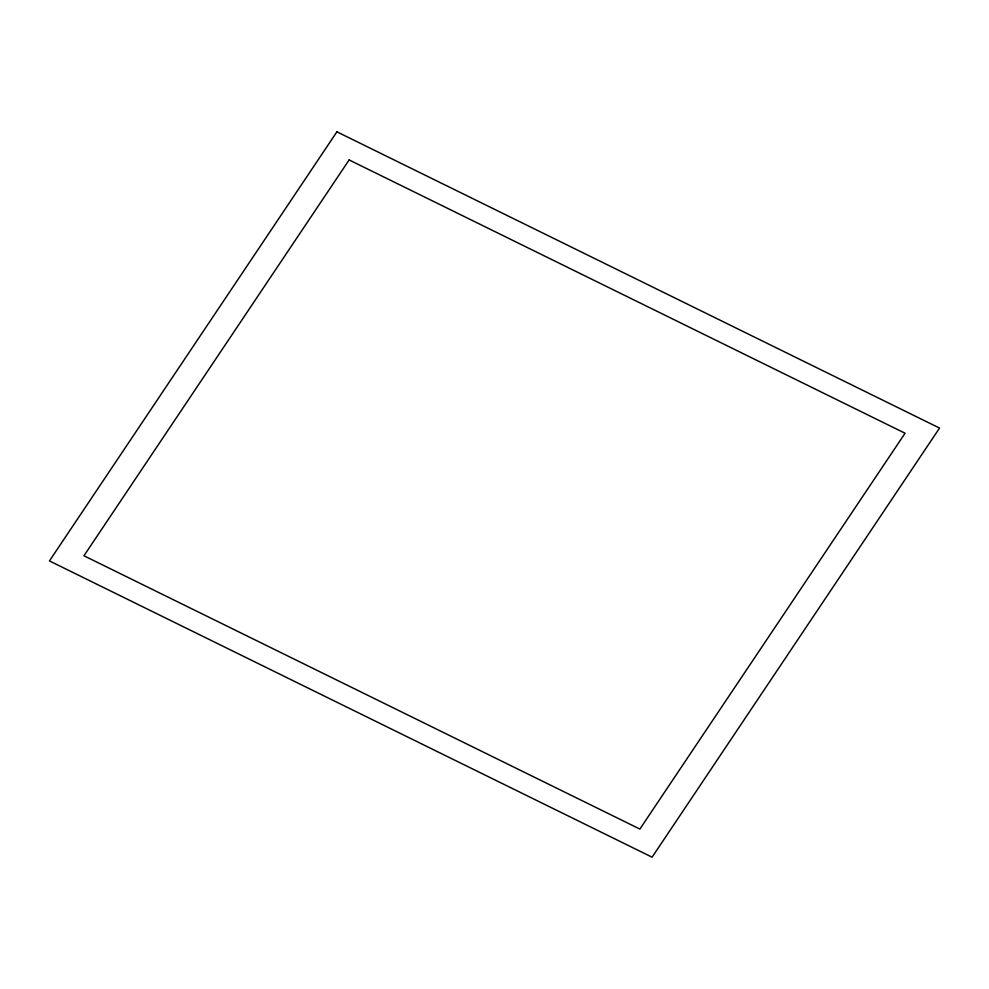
<?xml version="1.0" encoding="UTF-8"?>
<svg xmlns="http://www.w3.org/2000/svg" width="989" height="989" viewBox="0 0 989 989"><rect width="100%" height="100%" fill="white"/><g stroke="black" fill="none" stroke-linecap="round" stroke-linejoin="round"><path stroke-width="1.48" d="M336.915 131.821L49.45 560.924L652.085 857.179L939.55 428.076L336.915 131.821M349.129 159.934L83.941 555.769L639.871 829.066L905.059 433.231L349.129 159.934"/></g></svg>
